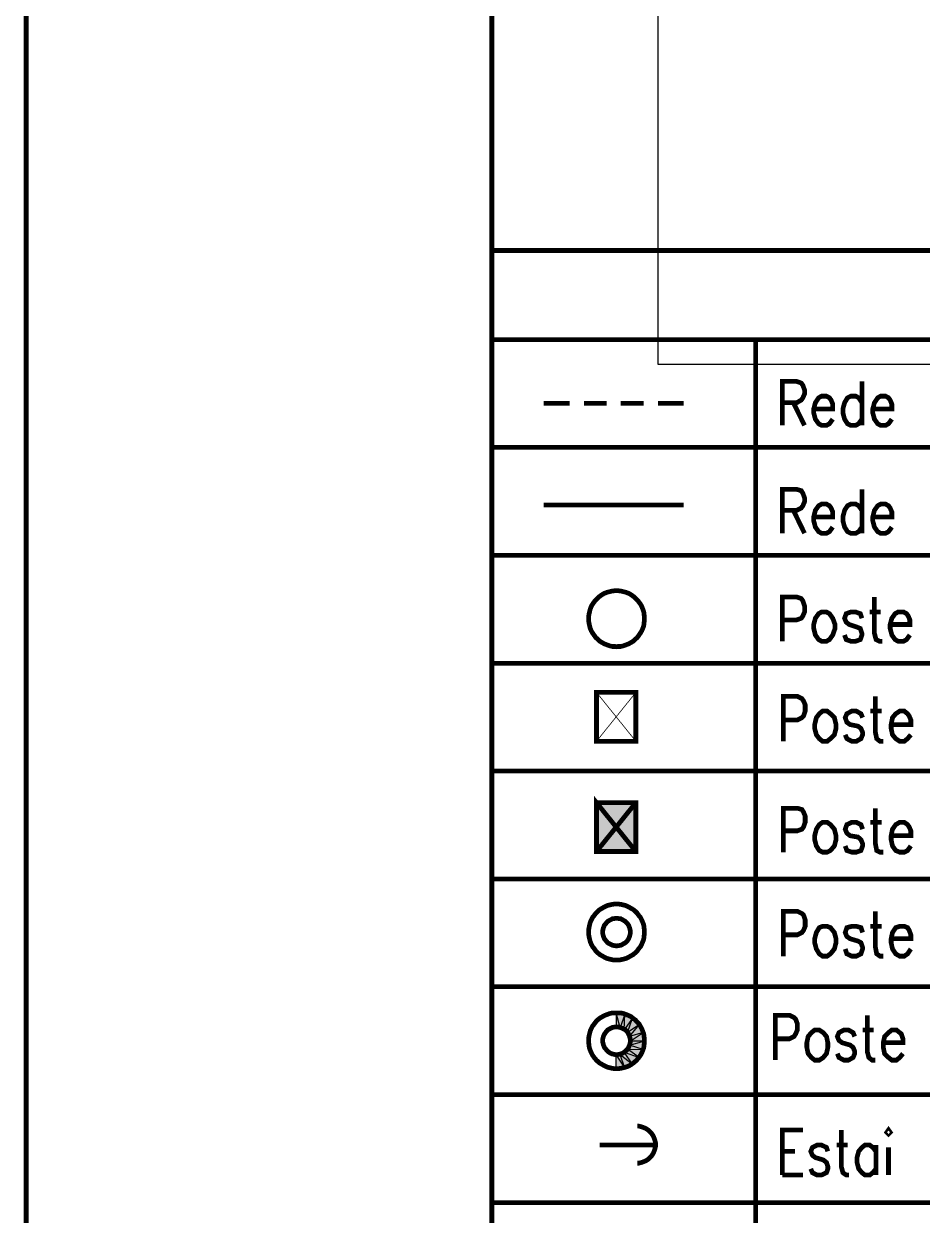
# Model space of a CAD drawing. Header units: millimetres. Extents: x 7 to 427, y 16 to 313.
# Drawn here: x 7.1 to 55.4, y 80.1 to 144.2 of the extents above; entities that cross this region are included whole.
import ezdxf

# ---------------------------------------------------------------- set-up
doc = ezdxf.new("R2010")
doc.units = ezdxf.units.MM
doc.layers.add('H', color=7, linetype='Continuous')
doc.layers.add('P', color=7, linetype='Continuous')

msp = doc.modelspace()

# ---------------------------------------------------------------- hatches: boundary and pattern name
at = {"layer": 'H', "linetype": 'Continuous'}
for points in [[(37.924, 99.695), (37.924, 102.323), (40.04, 102.323), (40.04, 99.695), (37.924, 99.695)], [(39.194, 90.223), (38.982, 90.258), (38.982, 91.017), (39.458, 90.928), (39.882, 90.717), (40.217, 90.382), (40.428, 89.958), (40.464, 89.5), (40.428, 89.023), (40.217, 88.6), (39.882, 88.265), (39.458, 88.053), (38.982, 88.018), (38.982, 88.724), (39.194, 88.777), (39.405, 88.9), (39.582, 89.076), (39.705, 89.288), (39.758, 89.5), (39.705, 89.747), (39.582, 89.958), (39.405, 90.082), (39.194, 90.223)]]:
    msp.add_hatch(color=256, dxfattribs=at).paths.add_polyline_path(points)

# ---------------------------------------------------------------- linework, layer by layer
at = {"layer": 'P'}
for points, const_width in [([(7.267, 15.804), (7.267, 312.808)], 0.254), ([(32.297, 22.789), (32.297, 305.823)], 0.254), ([(91.087, 127.212), (32.297, 127.212), (32.297, 132.009), (91.087, 132.009)], 0.254), ([(91.087, 121.426), (32.297, 121.426), (32.297, 127.212), (83.767, 127.212)], 0.254), ([(32.297, 122.396), (32.297, 127.212)], 0.254), ([(46.478, 127.212), (46.478, 22.789)], 0.254), ([(47.907, 122.608), (47.907, 124.972), (48.683, 124.972), (48.93, 124.883), (49.018, 124.76), (49.107, 124.513), (49.107, 124.301), (49.018, 124.09), (48.93, 123.966), (48.683, 123.825), (47.907, 123.825)], 0.254), ([(52.193, 124.972), (52.193, 122.608)], 0.254), ([(49.601, 123.49), (50.624, 123.49), (50.624, 123.754), (50.535, 123.966), (50.447, 124.09), (50.288, 124.178), (50.024, 124.178), (49.865, 124.09), (49.689, 123.825), (49.601, 123.49), (49.601, 123.278), (49.689, 122.943), (49.865, 122.696), (50.024, 122.608), (50.288, 122.608), (50.447, 122.696), (50.624, 122.943)], 0.254), ([(52.193, 123.825), (52.017, 124.09), (51.858, 124.178), (51.594, 124.178), (51.417, 124.09), (51.259, 123.825), (51.17, 123.49), (51.17, 123.278), (51.259, 122.943), (51.417, 122.696), (51.594, 122.608), (51.858, 122.608), (52.017, 122.696), (52.193, 122.943)], 0.254), ([(52.776, 123.49), (53.799, 123.49), (53.799, 123.754), (53.71, 123.966), (53.622, 124.09), (53.463, 124.178), (53.199, 124.178), (53.04, 124.09), (52.864, 123.825), (52.776, 123.49), (52.776, 123.278), (52.864, 122.943), (53.04, 122.696), (53.199, 122.608), (53.463, 122.608), (53.622, 122.696), (53.799, 122.943)], 0.254), ([(35.084, 123.79), (36.477, 123.79)], 0.254), ([(37.253, 123.79), (38.47, 123.79)], 0.254), ([(39.229, 123.79), (40.464, 123.79)], 0.254), ([(41.222, 123.79), (42.616, 123.79)], 0.254), ([(48.507, 123.825), (49.107, 122.608)], 0.254), ([(91.087, 109.82), (32.297, 109.82), (32.297, 115.623), (91.087, 115.623), (32.297, 115.623), (32.297, 121.426), (83.767, 121.426)], 0.254), ([(47.907, 116.805), (47.907, 119.168), (48.683, 119.168), (48.93, 119.098), (49.018, 118.957), (49.107, 118.71), (49.107, 118.498), (49.018, 118.286), (48.93, 118.163), (48.683, 118.039), (47.907, 118.039)], 0.254), ([(52.193, 119.168), (52.193, 116.805)], 0.254), ([(35.084, 118.322), (42.616, 118.322)], 0.254), ([(48.507, 118.039), (49.107, 116.805)], 0.254), ([(49.601, 117.687), (50.624, 117.687), (50.624, 117.951), (50.535, 118.163), (50.447, 118.286), (50.288, 118.375), (50.024, 118.375), (49.865, 118.286), (49.689, 118.039), (49.601, 117.687), (49.601, 117.475), (49.689, 117.14), (49.865, 116.893), (50.024, 116.805), (50.288, 116.805), (50.447, 116.893), (50.624, 117.14)], 0.254), ([(52.193, 118.039), (52.017, 118.286), (51.858, 118.375), (51.594, 118.375), (51.417, 118.286), (51.259, 118.039), (51.17, 117.687), (51.17, 117.475), (51.259, 117.14), (51.417, 116.893), (51.594, 116.805), (51.858, 116.805), (52.017, 116.893), (52.193, 117.14)], 0.254), ([(52.776, 117.687), (53.799, 117.687), (53.799, 117.951), (53.71, 118.163), (53.622, 118.286), (53.463, 118.375), (53.199, 118.375), (53.04, 118.286), (52.864, 118.039), (52.776, 117.687), (52.776, 117.475), (52.864, 117.14), (53.04, 116.893), (53.199, 116.805), (53.463, 116.805), (53.622, 116.893), (53.799, 117.14)], 0.254), ([(40.499, 112.219), (40.499, 112.289), (40.481, 112.448), (40.464, 112.589), (40.411, 112.73), (40.358, 112.871), (40.287, 112.995), (40.199, 113.118), (40.111, 113.224), (40.005, 113.33), (39.899, 113.418), (39.776, 113.506), (39.652, 113.577), (39.511, 113.63), (39.37, 113.665), (39.229, 113.7), (39.07, 113.718), (39, 113.718), (38.929, 113.718), (38.77, 113.7), (38.629, 113.665), (38.488, 113.63), (38.347, 113.577), (38.223, 113.506), (38.1, 113.418), (37.994, 113.33), (37.888, 113.224), (37.8, 113.118), (37.712, 112.995), (37.641, 112.871), (37.588, 112.73), (37.553, 112.589), (37.518, 112.448), (37.5, 112.289), (37.5, 112.219), (37.5, 112.13), (37.518, 111.989), (37.553, 111.831), (37.588, 111.689), (37.641, 111.566), (37.712, 111.443), (37.8, 111.319), (37.888, 111.196), (37.994, 111.107), (38.1, 111.002), (38.223, 110.931), (38.347, 110.86), (38.488, 110.808), (38.629, 110.755), (38.77, 110.719), (38.929, 110.719), (39, 110.702), (39.07, 110.719), (39.229, 110.719), (39.37, 110.755), (39.511, 110.808), (39.652, 110.86), (39.776, 110.931), (39.899, 111.002), (40.005, 111.107), (40.111, 111.196), (40.199, 111.319), (40.287, 111.443), (40.358, 111.566), (40.411, 111.689), (40.464, 111.831), (40.481, 111.989), (40.499, 112.13), (40.499, 112.219)], 0.254), ([(47.907, 111.002), (47.907, 113.383), (48.683, 113.383), (48.93, 113.295), (49.018, 113.171), (49.107, 112.907), (49.107, 112.571), (49.018, 112.36), (48.93, 112.236), (48.683, 112.148), (47.907, 112.148)], 0.254), ([(52.864, 113.383), (52.864, 111.425), (52.952, 111.09), (53.128, 111.002), (53.287, 111.002)], 0.254), ([(50.024, 112.571), (49.865, 112.483), (49.689, 112.236), (49.601, 111.901), (49.601, 111.689), (49.689, 111.337), (49.865, 111.09), (50.024, 111.002), (50.288, 111.002), (50.447, 111.09), (50.624, 111.337), (50.747, 111.689), (50.747, 111.901), (50.624, 112.236), (50.447, 112.483), (50.288, 112.571), (50.024, 112.571)], 0.254), ([(52.193, 112.236), (52.105, 112.483), (51.858, 112.571), (51.594, 112.571), (51.347, 112.483), (51.259, 112.236), (51.347, 112.025), (51.506, 111.901), (51.929, 111.76), (52.105, 111.689), (52.193, 111.425), (52.193, 111.337), (52.105, 111.09), (51.858, 111.002), (51.594, 111.002), (51.347, 111.09), (51.259, 111.337)], 0.254), ([(52.617, 112.571), (53.199, 112.571)], 0.254), ([(53.71, 111.901), (54.769, 111.901), (54.769, 112.148), (54.681, 112.36), (54.592, 112.483), (54.434, 112.571), (54.134, 112.571), (53.975, 112.483), (53.799, 112.236), (53.71, 111.901), (53.71, 111.689), (53.799, 111.337), (53.975, 111.09), (54.134, 111.002), (54.434, 111.002), (54.592, 111.09), (54.769, 111.337)], 0.254), ([(83.767, 104.017), (32.297, 104.017), (32.297, 109.82), (83.767, 109.82)], 0.254), ([(37.924, 108.25), (40.04, 108.25), (40.04, 105.622), (37.924, 105.622), (37.924, 108.25)], 0.254), ([(37.924, 108.25), (40.04, 105.622)], 0.042), ([(40.04, 108.25), (37.924, 105.622)], 0.042), ([(47.96, 105.622), (47.96, 108.038), (48.719, 108.038), (48.966, 107.915), (49.054, 107.791), (49.142, 107.58), (49.142, 107.244), (49.054, 106.98), (48.966, 106.892), (48.719, 106.768), (47.96, 106.768)], 0.254), ([(52.917, 108.038), (52.917, 106.098), (52.987, 105.763), (53.164, 105.622), (53.34, 105.622)], 0.254), ([(50.077, 107.244), (49.9, 107.103), (49.742, 106.892), (49.653, 106.521), (49.653, 106.31), (49.742, 105.974), (49.9, 105.763), (50.077, 105.622), (50.324, 105.622), (50.5, 105.763), (50.712, 105.974), (50.8, 106.31), (50.8, 106.521), (50.712, 106.892), (50.5, 107.103), (50.324, 107.244), (50.077, 107.244)], 0.254), ([(52.229, 106.892), (52.141, 107.103), (51.894, 107.244), (51.647, 107.244), (51.382, 107.103), (51.294, 106.892), (51.382, 106.645), (51.558, 106.521), (51.982, 106.433), (52.141, 106.31), (52.229, 106.098), (52.229, 105.974), (52.141, 105.763), (51.894, 105.622), (51.647, 105.622), (51.382, 105.763), (51.294, 105.974)], 0.254), ([(52.652, 107.244), (53.252, 107.244)], 0.254), ([(53.763, 106.521), (54.822, 106.521), (54.822, 106.768), (54.733, 106.98), (54.645, 107.103), (54.469, 107.244), (54.222, 107.244), (54.01, 107.103), (53.834, 106.892), (53.763, 106.521), (53.763, 106.31), (53.834, 105.974), (54.01, 105.763), (54.222, 105.622), (54.469, 105.622), (54.645, 105.763), (54.822, 105.974)], 0.254), ([(91.087, 98.213), (32.297, 98.213), (32.297, 104.017), (91.087, 104.017)], 0.254), ([(37.924, 102.323), (40.04, 102.323), (40.04, 99.695), (37.924, 99.695), (37.924, 102.323), (40.04, 99.695)], 0.254), ([(40.04, 102.323), (37.924, 99.695)], 0.254), ([(47.96, 99.66), (47.96, 102.023), (48.719, 102.023), (48.966, 101.953), (49.054, 101.812), (49.142, 101.6), (49.142, 101.265), (49.054, 101.018), (48.966, 100.894), (48.719, 100.806), (47.96, 100.806)], 0.254), ([(52.917, 102.023), (52.917, 100.118), (52.987, 99.748), (53.164, 99.66), (53.34, 99.66)], 0.254), ([(50.077, 101.265), (49.9, 101.141), (49.742, 100.894), (49.653, 100.542), (49.653, 100.33), (49.742, 99.995), (49.9, 99.748), (50.077, 99.66), (50.324, 99.66), (50.5, 99.748), (50.712, 99.995), (50.8, 100.33), (50.8, 100.542), (50.712, 100.894), (50.5, 101.141), (50.324, 101.265), (50.077, 101.265)], 0.254), ([(52.229, 100.894), (52.141, 101.141), (51.894, 101.265), (51.647, 101.265), (51.382, 101.141), (51.294, 100.894), (51.382, 100.683), (51.558, 100.542), (51.982, 100.471), (52.141, 100.33), (52.229, 100.118), (52.229, 99.995), (52.141, 99.748), (51.894, 99.66), (51.647, 99.66), (51.382, 99.748), (51.294, 99.995)], 0.254), ([(52.652, 101.265), (53.252, 101.265)], 0.254), ([(53.763, 100.542), (54.822, 100.542), (54.822, 100.806), (54.733, 101.018), (54.645, 101.141), (54.469, 101.265), (54.222, 101.265), (54.01, 101.141), (53.834, 100.894), (53.763, 100.542), (53.763, 100.33), (53.834, 99.995), (54.01, 99.748), (54.222, 99.66), (54.469, 99.66), (54.645, 99.748), (54.822, 99.995)], 0.254), ([(91.087, 86.625), (32.297, 86.625), (32.297, 92.428), (91.087, 92.428), (32.297, 92.428), (32.297, 98.213), (83.767, 98.213)], 0.254), ([(40.499, 95.356), (40.499, 95.444), (40.481, 95.585), (40.464, 95.744), (40.411, 95.885), (40.358, 96.008), (40.287, 96.15), (40.199, 96.255), (40.111, 96.379), (40.005, 96.485), (39.899, 96.573), (39.776, 96.643), (39.652, 96.714), (39.511, 96.785), (39.37, 96.82), (39.229, 96.855), (39.07, 96.873), (39, 96.873), (38.929, 96.873), (38.77, 96.855), (38.629, 96.82), (38.488, 96.785), (38.347, 96.714), (38.223, 96.643), (38.1, 96.573), (37.994, 96.485), (37.888, 96.379), (37.8, 96.255), (37.712, 96.15), (37.641, 96.008), (37.588, 95.885), (37.553, 95.744), (37.518, 95.585), (37.5, 95.444), (37.5, 95.356), (37.5, 95.285), (37.518, 95.144), (37.553, 94.985), (37.588, 94.844), (37.641, 94.721), (37.712, 94.58), (37.8, 94.474), (37.888, 94.35), (37.994, 94.245), (38.1, 94.156), (38.223, 94.086), (38.347, 94.015), (38.488, 93.945), (38.629, 93.909), (38.77, 93.874), (38.929, 93.857), (39, 93.857), (39.07, 93.857), (39.229, 93.874), (39.37, 93.909), (39.511, 93.945), (39.652, 94.015), (39.776, 94.086), (39.899, 94.156), (40.005, 94.245), (40.111, 94.35), (40.199, 94.474), (40.287, 94.58), (40.358, 94.721), (40.411, 94.844), (40.464, 94.985), (40.481, 95.144), (40.499, 95.285), (40.499, 95.356)], 0.254), ([(39.74, 95.356), (39.74, 95.444), (39.705, 95.585), (39.652, 95.726), (39.582, 95.832), (39.476, 95.938), (39.352, 96.008), (39.229, 96.079), (39.07, 96.097), (39, 96.097), (38.929, 96.097), (38.788, 96.079), (38.647, 96.008), (38.523, 95.938), (38.435, 95.832), (38.347, 95.726), (38.294, 95.585), (38.259, 95.444), (38.259, 95.356), (38.259, 95.285), (38.294, 95.144), (38.347, 95.003), (38.435, 94.897), (38.523, 94.791), (38.647, 94.721), (38.788, 94.65), (38.929, 94.633), (39, 94.615), (39.07, 94.633), (39.229, 94.65), (39.352, 94.721), (39.476, 94.791), (39.582, 94.897), (39.652, 95.003), (39.705, 95.144), (39.74, 95.285), (39.74, 95.356)], 0.254), ([(47.96, 94.068), (47.96, 96.485), (48.719, 96.485), (48.966, 96.361), (49.054, 96.273), (49.142, 96.026), (49.142, 95.673), (49.054, 95.462), (48.966, 95.338), (48.719, 95.215), (47.96, 95.215)], 0.254), ([(52.917, 96.485), (52.917, 94.544), (52.987, 94.192), (53.164, 94.068), (53.34, 94.068)], 0.254), ([(50.077, 95.673), (49.9, 95.603), (49.742, 95.338), (49.653, 95.003), (49.653, 94.791), (49.742, 94.456), (49.9, 94.192), (50.077, 94.068), (50.324, 94.068), (50.5, 94.192), (50.712, 94.456), (50.8, 94.791), (50.8, 95.003), (50.712, 95.338), (50.5, 95.603), (50.324, 95.673), (50.077, 95.673)], 0.254), ([(52.229, 95.338), (52.141, 95.603), (51.894, 95.673), (51.647, 95.673), (51.382, 95.603), (51.294, 95.338), (51.382, 95.127), (51.558, 95.003), (51.982, 94.88), (52.141, 94.791), (52.229, 94.544), (52.229, 94.456), (52.141, 94.192), (51.894, 94.068), (51.647, 94.068), (51.382, 94.192), (51.294, 94.456)], 0.254), ([(52.652, 95.673), (53.252, 95.673)], 0.254), ([(53.763, 95.003), (54.822, 95.003), (54.822, 95.215), (54.733, 95.462), (54.645, 95.603), (54.469, 95.673), (54.222, 95.673), (54.01, 95.603), (53.834, 95.338), (53.763, 95.003), (53.763, 94.791), (53.834, 94.456), (54.01, 94.192), (54.222, 94.068), (54.469, 94.068), (54.645, 94.192), (54.822, 94.456)], 0.254), ([(40.499, 89.517), (40.499, 89.588), (40.481, 89.747), (40.464, 89.888), (40.411, 90.029), (40.358, 90.17), (40.287, 90.293), (40.217, 90.417), (40.111, 90.523), (40.023, 90.629), (39.899, 90.717), (39.793, 90.805), (39.652, 90.876), (39.529, 90.928), (39.388, 90.981), (39.229, 91.017), (39.088, 91.017), (39, 91.017), (38.929, 91.017), (38.77, 91.017), (38.629, 90.981), (38.488, 90.928), (38.347, 90.876), (38.223, 90.805), (38.1, 90.734), (37.994, 90.646), (37.888, 90.54), (37.8, 90.417), (37.712, 90.311), (37.641, 90.17), (37.588, 90.047), (37.553, 89.905), (37.518, 89.764), (37.5, 89.606), (37.5, 89.535), (37.5, 89.447), (37.518, 89.306), (37.536, 89.147), (37.588, 89.006), (37.641, 88.882), (37.712, 88.741), (37.8, 88.618), (37.888, 88.512), (37.994, 88.406), (38.1, 88.318), (38.223, 88.247), (38.347, 88.177), (38.488, 88.106), (38.629, 88.071), (38.77, 88.036), (38.911, 88.018), (39, 88.018), (39.07, 88.018), (39.229, 88.036), (39.37, 88.071), (39.511, 88.106), (39.652, 88.159), (39.776, 88.23), (39.899, 88.318), (40.005, 88.406), (40.111, 88.512), (40.199, 88.618), (40.287, 88.741), (40.358, 88.865), (40.411, 89.006), (40.464, 89.147), (40.481, 89.288), (40.499, 89.447), (40.499, 89.517)], 0.254), ([(39, 88.018), (39.07, 88.018), (39.229, 88.036), (39.37, 88.071), (39.511, 88.106), (39.652, 88.159), (39.776, 88.23), (39.899, 88.318), (40.005, 88.406), (40.111, 88.512), (40.199, 88.618), (40.287, 88.741), (40.358, 88.865), (40.411, 89.006), (40.464, 89.147), (40.481, 89.288), (40.499, 89.447), (40.499, 89.517), (40.499, 89.588), (40.481, 89.747), (40.464, 89.888), (40.411, 90.029), (40.358, 90.17), (40.287, 90.293), (40.217, 90.417), (40.111, 90.523), (40.023, 90.629), (39.899, 90.717), (39.793, 90.805), (39.652, 90.876), (39.529, 90.928), (39.388, 90.981), (39.229, 91.017), (39.088, 91.017), (39, 91.017)], 0.254), ([(47.537, 88.477), (47.537, 90.893), (48.295, 90.893), (48.542, 90.77), (48.63, 90.682), (48.719, 90.435), (48.719, 90.099), (48.63, 89.888), (48.542, 89.747), (48.295, 89.623), (47.537, 89.623)], 0.254), ([(52.476, 90.893), (52.476, 88.953), (52.564, 88.618), (52.74, 88.477), (52.917, 88.477)], 0.254), ([(39.74, 89.517), (39.74, 89.588), (39.705, 89.747), (39.652, 89.87), (39.582, 89.994), (39.476, 90.099), (39.352, 90.17), (39.229, 90.223), (39.088, 90.258), (39, 90.258), (38.929, 90.258), (38.788, 90.241), (38.647, 90.17), (38.523, 90.099), (38.435, 89.994), (38.347, 89.87), (38.294, 89.747), (38.259, 89.606), (38.259, 89.517), (38.259, 89.447), (38.294, 89.306), (38.347, 89.165), (38.435, 89.059), (38.523, 88.953), (38.647, 88.865), (38.77, 88.812), (38.929, 88.777), (39, 88.777), (39.07, 88.777), (39.229, 88.812), (39.352, 88.865), (39.476, 88.953), (39.564, 89.041), (39.652, 89.165), (39.705, 89.306), (39.74, 89.447), (39.74, 89.517)], 0.254), ([(39, 88.777), (39.07, 88.777), (39.229, 88.812), (39.352, 88.865), (39.476, 88.953), (39.564, 89.041), (39.652, 89.165), (39.705, 89.306), (39.74, 89.447), (39.74, 89.517), (39.74, 89.588), (39.705, 89.747), (39.652, 89.87), (39.582, 89.994), (39.476, 90.099), (39.352, 90.17), (39.229, 90.223), (39.088, 90.258), (39, 90.258)], 0.254), ([(49.653, 90.099), (49.477, 89.958), (49.301, 89.747), (49.23, 89.412), (49.23, 89.165), (49.301, 88.829), (49.477, 88.618), (49.653, 88.477), (49.9, 88.477), (50.112, 88.618), (50.288, 88.829), (50.359, 89.165), (50.359, 89.412), (50.288, 89.747), (50.112, 89.958), (49.9, 90.099), (49.653, 90.099)], 0.254), ([(51.805, 89.747), (51.717, 89.958), (51.47, 90.099), (51.223, 90.099), (50.959, 89.958), (50.871, 89.747), (50.959, 89.535), (51.135, 89.412), (51.558, 89.288), (51.717, 89.165), (51.805, 88.953), (51.805, 88.829), (51.717, 88.618), (51.47, 88.477), (51.223, 88.477), (50.959, 88.618), (50.871, 88.829)], 0.254), ([(52.229, 90.099), (52.828, 90.099)], 0.254), ([(53.34, 89.412), (54.398, 89.412), (54.398, 89.623), (54.31, 89.888), (54.222, 89.958), (54.046, 90.099), (53.799, 90.099), (53.622, 89.958), (53.411, 89.747), (53.34, 89.412), (53.34, 89.165), (53.411, 88.829), (53.622, 88.618), (53.799, 88.477), (54.046, 88.477), (54.222, 88.618), (54.398, 88.829)], 0.254), ([(91.087, 80.821), (32.297, 80.821), (32.297, 86.625), (91.087, 86.625)], 0.254), ([(40.111, 82.938), (40.199, 82.938), (40.393, 82.991), (40.569, 83.062), (40.728, 83.167), (40.869, 83.308), (40.975, 83.467), (41.046, 83.644), (41.099, 83.838), (41.099, 83.926), (41.099, 84.032), (41.046, 84.226), (40.975, 84.402), (40.869, 84.561), (40.728, 84.702), (40.569, 84.808), (40.393, 84.878), (40.199, 84.931), (40.111, 84.931)], 0.254), ([(47.907, 82.303), (47.907, 84.72), (49.018, 84.72)], 0.254), ([(51.082, 84.72), (51.082, 82.762), (51.17, 82.427), (51.347, 82.303), (51.506, 82.303)], 0.254), ([(53.534, 84.596), (53.622, 84.508), (53.71, 84.596), (53.622, 84.72), (53.534, 84.596)], 0.254), ([(41.099, 83.908), (38.1, 83.908)], 0.254), ([(50.359, 83.573), (50.288, 83.785), (50.024, 83.908), (49.777, 83.908), (49.53, 83.785), (49.442, 83.573), (49.53, 83.361), (49.689, 83.238), (50.112, 83.114), (50.288, 82.973), (50.359, 82.762), (50.359, 82.638), (50.288, 82.427), (50.024, 82.303), (49.777, 82.303), (49.53, 82.427), (49.442, 82.638)], 0.254), ([(50.835, 83.908), (51.417, 83.908)], 0.254), ([(52.952, 83.573), (52.776, 83.785), (52.617, 83.908), (52.352, 83.908), (52.193, 83.785), (52.017, 83.573), (51.929, 83.238), (51.929, 82.973), (52.017, 82.638), (52.193, 82.427), (52.352, 82.303), (52.617, 82.303), (52.776, 82.427), (52.952, 82.638)], 0.254), ([(52.952, 83.908), (52.952, 82.303)], 0.254), ([(47.907, 83.573), (48.595, 83.573)], 0.254), ([(53.622, 83.785), (53.622, 82.303)], 0.254), ([(47.907, 82.303), (49.018, 82.303)], 0.254), ([(91.087, 69.215), (32.297, 69.215), (32.297, 75.018), (91.087, 75.018), (32.297, 75.018), (32.297, 80.821), (83.767, 80.821)], 0.254)]:
    msp.add_lwpolyline(points, dxfattribs=dict(at, const_width=const_width))
for points in [[(41.222, 291.765), (41.222, 125.906)], [(41.222, 125.906), (317.235, 125.906)], [(40.04, 102.323), (37.924, 102.323)], [(37.924, 102.323), (40.04, 99.695)], [(37.924, 102.323), (40.04, 99.695)], [(37.924, 99.695), (37.924, 102.323)], [(40.04, 99.695), (40.04, 102.323)], [(40.04, 99.695), (37.924, 99.695)], [(39.194, 90.223), (38.982, 91.017)], [(38.982, 91.017), (39.441, 90.946)], [(39.194, 90.223), (38.982, 91.017)], [(38.982, 91.017), (38.982, 90.258)], [(39.441, 90.946), (39.194, 90.223)], [(39.441, 90.946), (39.194, 90.223)], [(39.405, 90.099), (39.441, 90.946)], [(39.405, 90.099), (39.441, 90.946)], [(39.864, 90.734), (39.405, 90.099)], [(39.864, 90.734), (39.405, 90.099)], [(39.441, 90.946), (39.864, 90.734)], [(39.582, 89.958), (39.864, 90.734)], [(39.582, 89.958), (39.864, 90.734)], [(40.217, 90.382), (39.582, 89.958)], [(40.217, 90.382), (39.582, 89.958)], [(39.705, 89.747), (40.217, 90.382)], [(39.705, 89.747), (40.217, 90.382)], [(39.864, 90.734), (40.217, 90.382)], [(40.217, 90.382), (40.428, 89.958)], [(38.982, 90.258), (39.194, 90.223)], [(39.194, 90.223), (39.405, 90.099)], [(39.405, 90.099), (39.582, 89.958)], [(39.582, 89.958), (39.705, 89.747)], [(40.428, 89.958), (39.705, 89.747)], [(40.428, 89.958), (39.705, 89.747)], [(39.705, 89.747), (39.74, 89.5)], [(39.74, 89.5), (40.428, 89.958)], [(39.74, 89.5), (40.428, 89.958)], [(40.428, 89.958), (40.464, 89.5)], [(39.582, 89.076), (39.405, 88.9)], [(39.705, 89.288), (39.582, 89.076)], [(40.217, 88.618), (39.582, 89.076)], [(40.217, 88.618), (39.582, 89.076)], [(39.582, 89.076), (40.428, 89.041)], [(39.582, 89.076), (40.428, 89.041)], [(39.705, 89.288), (40.464, 89.5)], [(39.705, 89.288), (40.464, 89.5)], [(39.74, 89.5), (39.705, 89.288)], [(40.428, 89.041), (39.705, 89.288)], [(40.428, 89.041), (39.705, 89.288)], [(40.464, 89.5), (39.74, 89.5)], [(40.464, 89.5), (39.74, 89.5)], [(40.428, 89.041), (40.217, 88.618)], [(40.464, 89.5), (40.428, 89.041)], [(39.194, 88.777), (38.982, 88.741)], [(38.982, 88.018), (38.982, 88.741)], [(38.982, 88.741), (39.441, 88.053)], [(38.982, 88.741), (39.441, 88.053)], [(39.405, 88.9), (39.194, 88.777)], [(39.441, 88.053), (39.194, 88.777)], [(39.441, 88.053), (39.194, 88.777)], [(39.194, 88.777), (39.864, 88.265)], [(39.194, 88.777), (39.864, 88.265)], [(39.864, 88.265), (39.405, 88.9)], [(39.864, 88.265), (39.405, 88.9)], [(39.405, 88.9), (40.217, 88.618)], [(39.405, 88.9), (40.217, 88.618)], [(40.217, 88.618), (39.864, 88.265)], [(39.441, 88.053), (38.982, 88.018)], [(39.864, 88.265), (39.441, 88.053)]]:
    msp.add_lwpolyline(points, dxfattribs=at)

doc.saveas('drawing.dxf')
